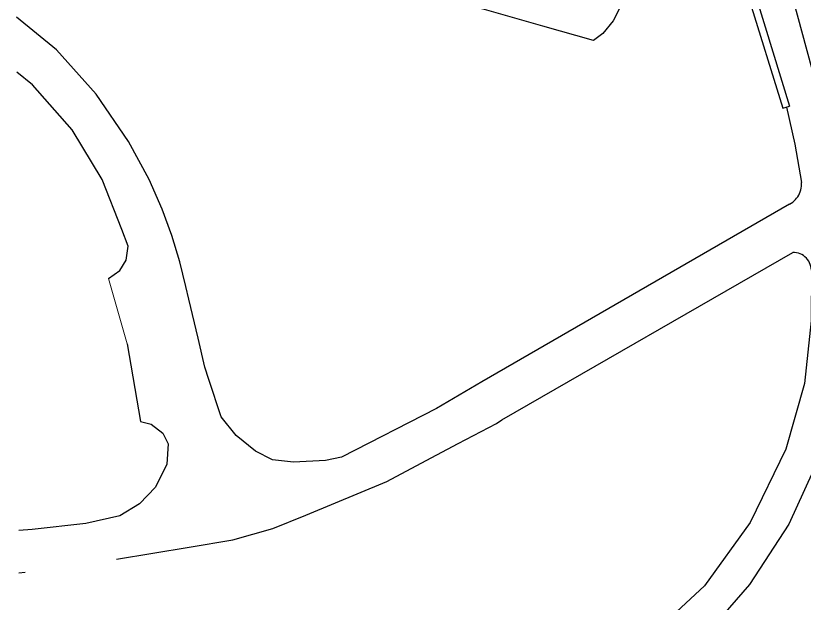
# Model space of a CAD drawing. Header units: millimetres. Extents: x -133 to 63340, y -143 to 109141.
# Drawn here: x 62299.8 to 62353.1, y 108497.5 to 108537.2 of the extents above; entities that cross this region are included whole.
import ezdxf

# ---------------------------------------------------------------- set-up
doc = ezdxf.new("R2010")
doc.units = ezdxf.units.MM
doc.header["$MEASUREMENT"] = 0
doc.linetypes.add('TRATTEGGIATA2', pattern=[9.525, 6.35, -3.175])
for name, color, linetype in [('Bâti', 7, 'Continuous'), ('curve livello 1m', 2, 'Continuous'), ('LIN025CO', 7, 'Continuous'), ('Strade', 7, 'Continuous')]:
    doc.layers.add(name, color=color, linetype=linetype)

msp = doc.modelspace()

# ---------------------------------------------------------------- linework, layer by layer
at = {"layer": 'Bâti', "color": 2, "linetype": 'Continuous'}
for p, q in [((62347.7815, 108543.5338), (62351.6521, 108530.9916)), ((62348.4198, 108543.1323), (62352.1144, 108531.1397)), ((62351.6521, 108530.9916), (62352.1144, 108531.1397))]:
    msp.add_line(p, q, dxfattribs=at)
at = {"layer": 'curve livello 1m', "color": 152, "linetype": 'TRATTEGGIATA2', "ltscale": 5, "flags": 128}
msp.add_lwpolyline([(62340.7112, 108537.9219), (62340.1845, 108536.9116), (62339.5034, 108536.0444), (62338.8721, 108535.5806), (62338.8721, 108535.5806), (62335.4413, 108536.5481), (62331.6522, 108537.6167), (62327.37, 108538.7753), (62319.9536, 108540.8834), (62316.5393, 108542.0775), (62312.4505, 108543.5076), (62312.3456, 108543.5491), (62299.824, 108547.4482)], dxfattribs=at)
at = {"layer": 'LIN025CO', "color": 2, "linetype": 'Continuous', "lineweight": 0}
msp.add_line((62307.3428, 108515.0614), (62306.0981, 108519.4689), dxfattribs=at)
at = {"layer": 'Strade', "color": 2, "linetype": 'Continuous'}
for p, q in [((62351.9086, 108531.0737), (62352.463, 108528.5602)), ((62352.463, 108528.5602), (62352.9166, 108525.9622)), ((62327.5487, 108507.1598), (62329.7159, 108508.308))]:
    msp.add_line(p, q, dxfattribs=at)
at = {"layer": 'Strade', "color": 2, "linetype": 'Continuous', "flags": 128}
for points in [[(62350.6362, 108544.3902), (62351.0224, 108543.2369), (62353.9455, 108532.4749), (62355.1243, 108526.9201), (62355.8323, 108521.7792), (62355.9145, 108516.5765), (62355.4698, 108512.2715), (62354.1941, 108507.5117), (62352.0658, 108502.8542), (62349.408, 108498.7733), (62346.4174, 108495.3339), (62346.1094, 108495.0297), (62340.6596, 108490.8021), (62336.0616, 108488.4796), (62331.0774, 108487.1278), (62328.4463, 108486.8338), (62324.2837, 108486.9279), (62319.3934, 108487.0892), (62314.2722, 108487.4073), (62308.46, 108487.9542), (62300.0891, 108488.1232)], [(62352.1191, 108524.5096), (62331.3215, 108512.4976), (62328.2566, 108510.6839), (62321.8313, 108507.3941), (62320.7528, 108507.1662), (62318.5863, 108507.0531), (62317.179, 108507.2213), (62316.0273, 108507.8046), (62314.7096, 108508.8538), (62313.701, 108510.1208), (62312.8793, 108512.6576), (62312.6119, 108513.483), (62312.1424, 108515.4459), (62311.5116, 108518.0829), (62311.3055, 108518.9442), (62310.9053, 108520.6042), (62310.371, 108522.3791), (62309.7163, 108524.1657), (62308.8335, 108526.1676), (62307.4387, 108528.748), (62305.2478, 108531.9357), (62302.5789, 108534.9433), (62299.87, 108537.1485)], [(62306.0981, 108519.4689), (62306.8633, 108520.0114), (62307.2936, 108520.7133), (62307.4283, 108521.6622), (62307.0003, 108522.8), (62305.6673, 108526.1641), (62303.6307, 108529.528), (62300.9545, 108532.5721), (62299.8867, 108533.4229)], [(62329.7159, 108508.308), (62332.3091, 108509.682), (62332.6791, 108509.9096), (62352.3276, 108521.2465)], [(62353.592, 108520.0412), (62353.5844, 108516.6171), (62353.1343, 108512.3771), (62351.8581, 108507.9443), (62349.4572, 108502.9835), (62346.3753, 108498.7037), (62342.2704, 108494.8793), (62337.9475, 108491.942), (62332.6626, 108489.8823), (62328.36, 108489.3491), (62323.7433, 108489.2605), (62320.0513, 108489.4263), (62315.4733, 108489.6835), (62307.6203, 108490.3494), (62300.0787, 108490.4693)], [(62307.3428, 108515.0614), (62308.2463, 108509.8034), (62308.9705, 108509.6341), (62309.7658, 108509.014), (62310.1231, 108508.2948), (62310.0341, 108506.9255), (62309.2772, 108505.356), (62308.1945, 108504.246), (62306.8489, 108503.4342), (62304.5511, 108502.9168), (62300.9329, 108502.5077), (62300.0251, 108502.4457)], [(62306.6417, 108500.4904), (62311.5524, 108501.2971), (62314.4885, 108501.8041), (62317.1918, 108502.5808), (62319.4348, 108503.4714), (62324.9026, 108505.7578), (62327.5487, 108507.1598)], [(62300.038, 108499.5709), (62300.454, 108499.6201)]]:
    msp.add_lwpolyline(points, dxfattribs=at)
at = {"layer": 'Strade', "color": 2, "linetype": 'Continuous'}
for points in [[(62352.1191, 108524.5096, 0), (62352.2269, 108524.5732, 0), (62352.329, 108524.6455, 0), (62352.4249, 108524.7259, 0), (62352.5139, 108524.814, 0), (62352.5953, 108524.909, 0), (62352.6686, 108525.0105, 0), (62352.7333, 108525.1176, 0), (62352.789, 108525.2297, 0), (62352.8352, 108525.346, 0), (62352.8717, 108525.4657, 0), (62352.8983, 108525.588, 0), (62352.9147, 108525.7121, 0), (62352.9208, 108525.8371, 0), (62352.9166, 108525.9622, 0)], [(62353.592, 108520.0412, 0), (62353.5806, 108520.1695, 0), (62353.5561, 108520.296, 0), (62353.5187, 108520.4192, 0), (62353.4688, 108520.538, 0), (62353.407, 108520.651, 0), (62353.3338, 108520.7571, 0), (62353.2502, 108520.8551, 0), (62353.157, 108520.944, 0), (62353.0551, 108521.0228, 0), (62352.9457, 108521.0908, 0), (62352.8298, 108521.1472, 0), (62352.7088, 108521.1913, 0), (62352.5839, 108521.2228, 0), (62352.4564, 108521.2413, 0), (62352.3276, 108521.2465, 0)]]:
    msp.add_polyline3d(points, dxfattribs=at)

doc.saveas('drawing.dxf')
